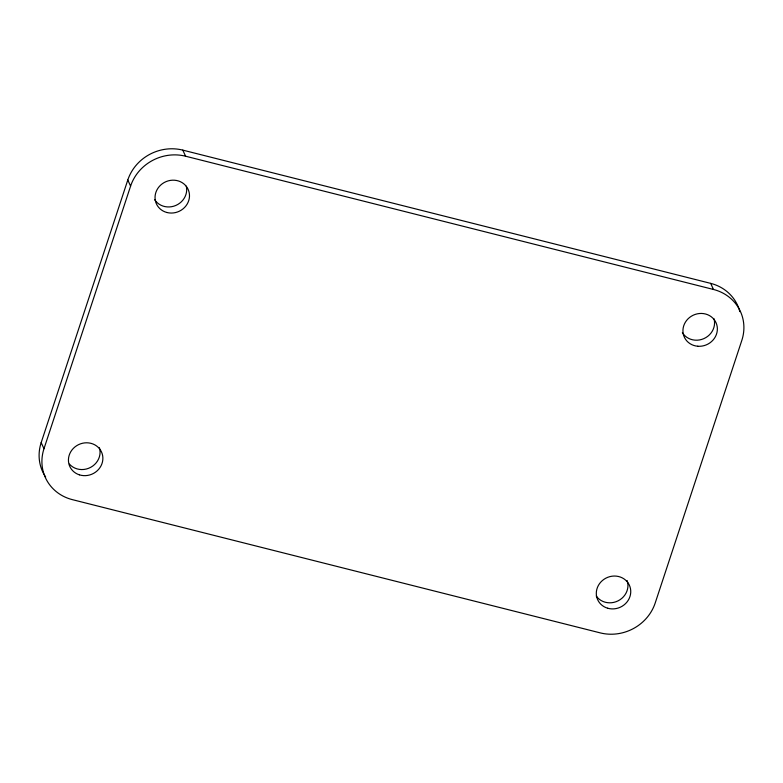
<?xml version="1.0" encoding="UTF-8"?>
<svg xmlns="http://www.w3.org/2000/svg" width="783" height="783" viewBox="0 0 783 783"><rect width="100%" height="100%" fill="white"/><g stroke="black" fill="none" stroke-linecap="round" stroke-linejoin="round"><path stroke-width="1.17" d="M43.965 474.263A44.279 41.196 -24.7 0 1 41.176 442.61L127.795 180.002A44.279 41.196 -24.7 0 1 182.791 150.121L710.67 283.368A44.279 41.196 -24.7 0 1 739.837 311.634M710.67 283.368L713.47 289.465A44.279 41.196 -24.7 0 1 741.824 340.39L655.205 602.998A44.279 41.196 -24.7 0 1 600.209 632.879L72.33 499.632A44.279 41.196 -24.7 0 1 43.985 448.708L130.595 186.1L127.795 180.002M130.595 186.1A44.279 41.196 -24.7 0 1 185.6 156.218L713.47 289.465M182.791 150.121L185.6 156.218M41.176 442.61L43.985 448.708M45.659 477.023A44.279 41.196 -24.7 0 1 44.504 475.193M714.018 318.779A17.432 16.218 -24.7 0 1 703.819 338.647A17.432 16.218 -24.7 0 1 682.365 332.658M627.134 580.516A17.432 16.218 -24.7 0 1 618.081 600.845A17.432 16.218 -24.7 0 1 596.245 596.029M99.412 447.739A17.432 16.218 -24.7 0 1 90.75 467.304A17.432 16.218 -24.7 0 1 69.384 464.065M186.305 186.158A17.432 16.218 -24.7 0 1 175.823 205.449A17.432 16.218 -24.7 0 1 154.701 199.743M697.77 346.243A17.432 16.218 -24.7 0 0 716.112 322.87A17.432 16.218 -24.7 0 0 686.564 320.492A17.432 16.218 -24.7 0 0 697.77 346.243M167.024 212.526A17.432 16.218 -24.7 0 0 189.104 192.246A17.432 16.218 -24.7 0 0 160.681 185.072A17.432 16.218 -24.7 0 0 167.024 212.526M607.716 608.234A17.432 16.218 -24.7 0 0 630.481 588.659A17.432 16.218 -24.7 0 0 602.391 580.536A17.432 16.218 -24.7 0 0 607.716 608.234M79.357 474.831A17.432 16.218 -24.7 0 0 102.69 455.902A17.432 16.218 -24.7 0 0 74.923 446.946A17.432 16.218 -24.7 0 0 79.357 474.831"/></g></svg>
